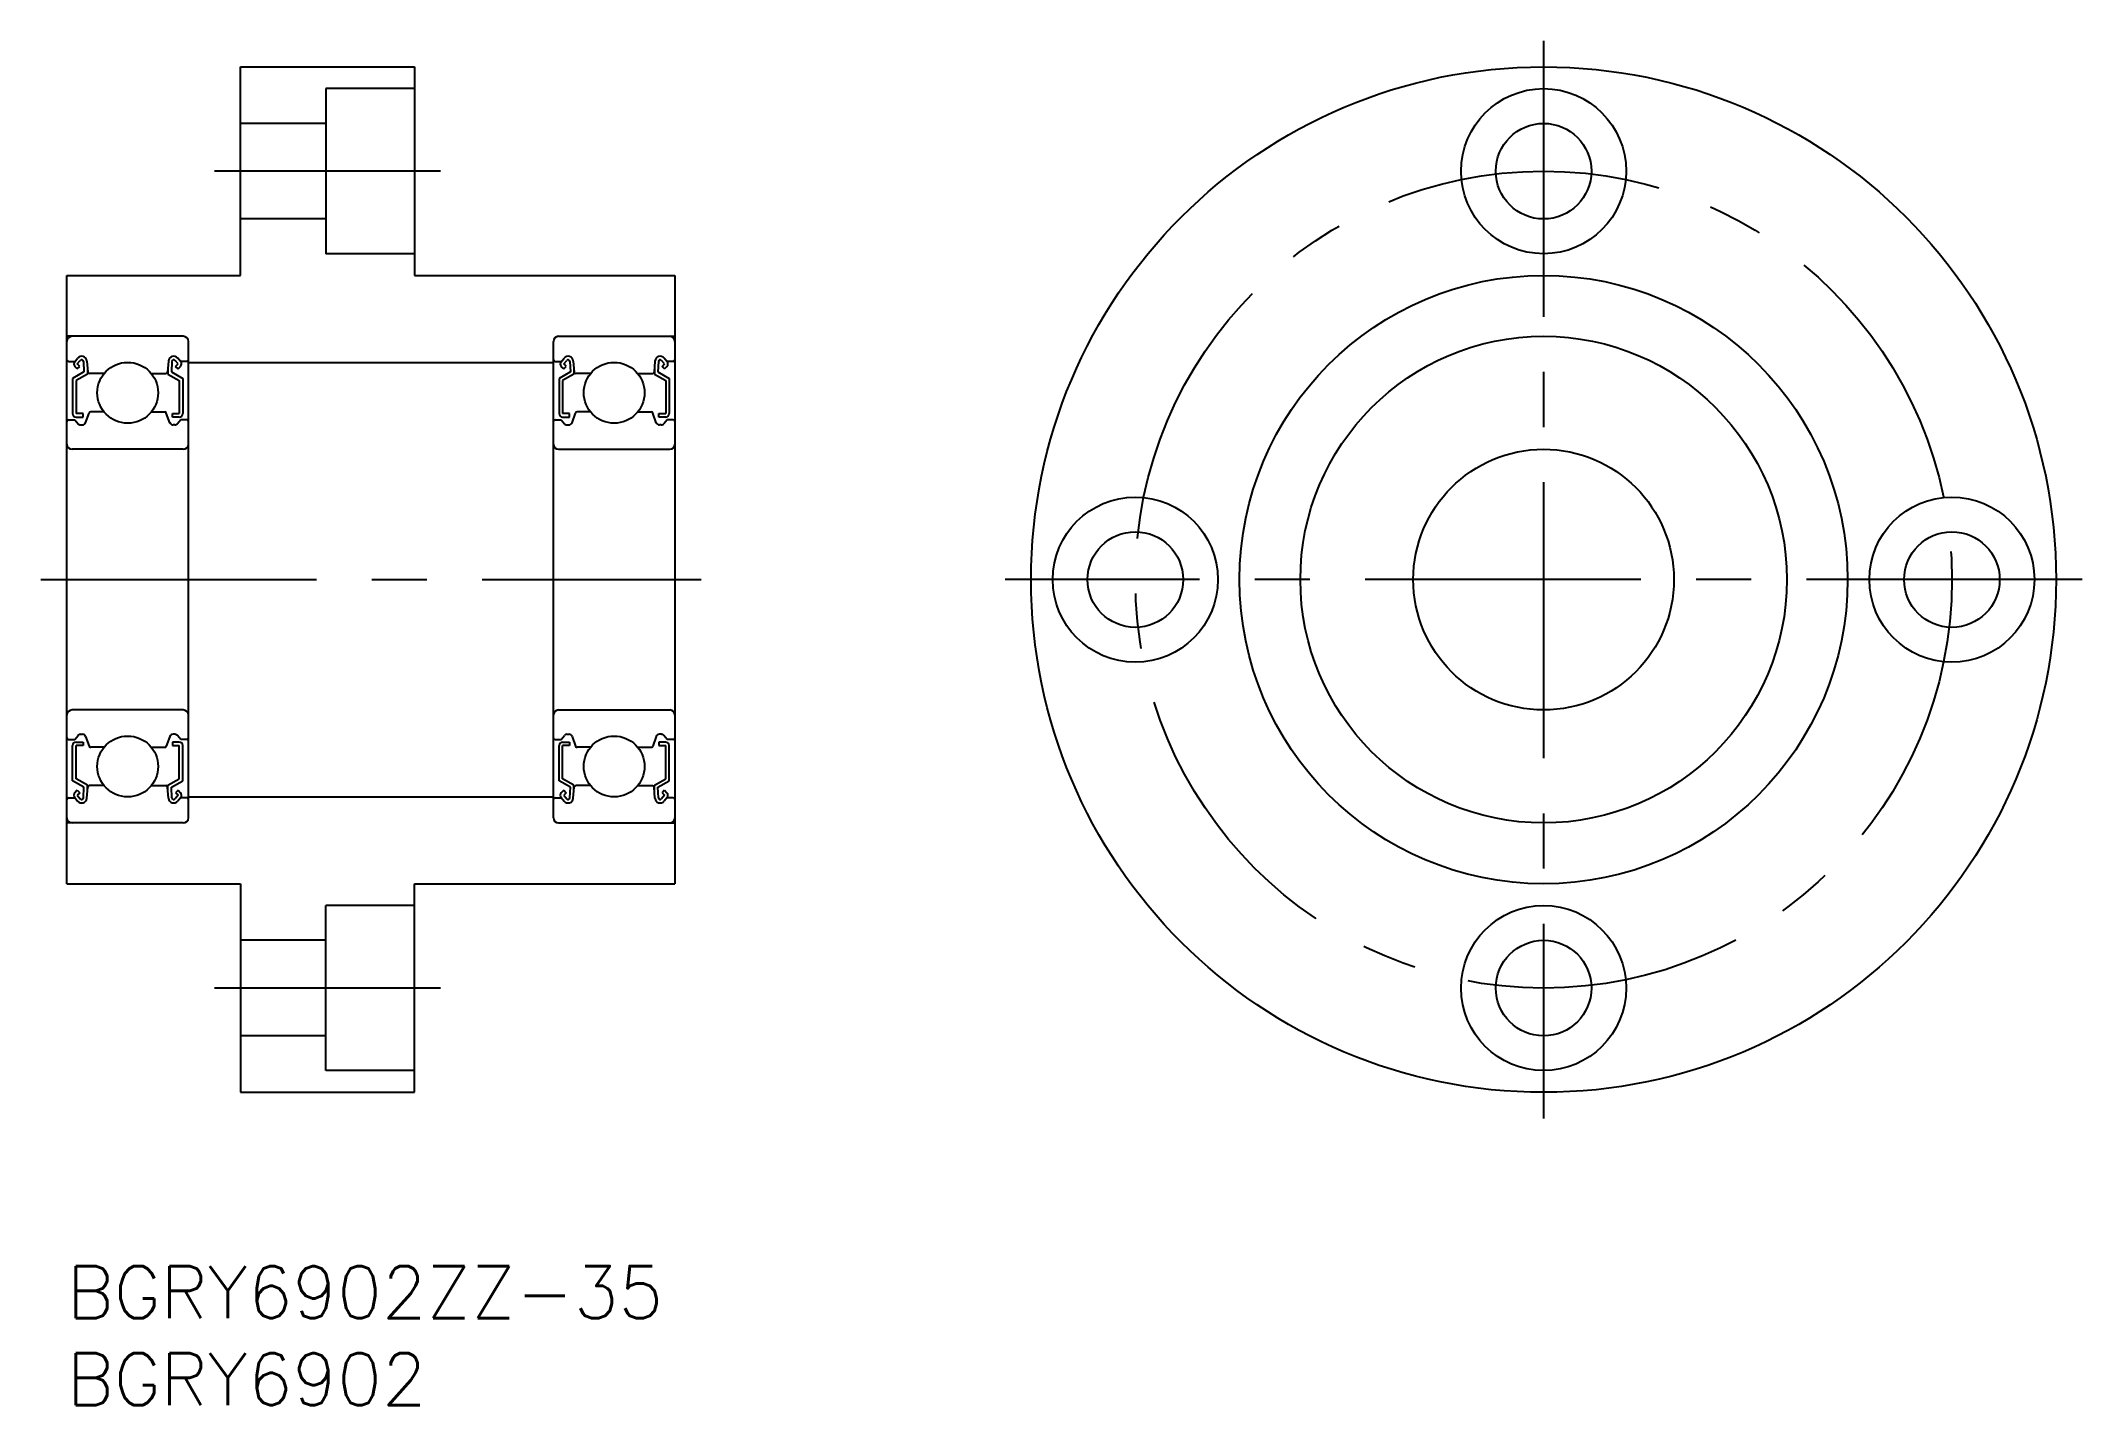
# Model space of a CAD drawing. Extents: x -2 to 116, y -8 to 71.
import ezdxf

# ---------------------------------------------------------------- set-up
doc = ezdxf.new("R2010")
doc.units = 0
doc.header["$LTSCALE"] = 0.5
doc.linetypes.add('CENTER', pattern=[50.8, 31.75, -6.35, 6.35, -6.35])
for name, color, linetype in [('MSM_CENTER', 1, 'CENTER'), ('MSM_CONTINUOUS', 7, 'CONTINUOUS'), ('MSM_PART_NUMBER', 7, 'CONTINUOUS')]:
    doc.layers.add(name, color=color, linetype=linetype)
doc.styles.get("Standard").update_dxf_attribs({"font": 'txt.shx', "height": 3, "bigfont": 'bigfont.shx'})

# ---------------------------------------------------------------- blocks, each defined once
blk = doc.blocks.new('*U2')
at = {"layer": 'MSM_PART_NUMBER'}
blk.add_text('BGRY6902ZZ-35', height=3, dxfattribs=at).set_placement((0, -3))
blk = doc.blocks.new('*U3')
at = {"layer": 'MSM_PART_NUMBER'}
blk.add_text('BGRY6902', height=3, dxfattribs=at).set_placement((0, -8))

msp = doc.modelspace()

# ---------------------------------------------------------------- linework, layer by layer
at = {"layer": 'MSM_CENTER'}
for p, q in [((85, 70.5), (85, 8.5)), ((21.5, 63), (8.5, 63)), ((-1.5, 39.5), (36.5, 39.5)), ((116, 39.5), (54, 39.5)), ((21.5, 16), (8.5, 16))]:
    msp.add_line(p, q, dxfattribs=at)
msp.add_circle((85, 39.5), 23.5, dxfattribs=at)
at = {"layer": 'MSM_CONTINUOUS'}
for p, q in [((10, 57), (10, 69)), ((10, 69), (20, 69)), ((20, 69), (20, 57)), ((20, 67.75), (14.9, 67.75)), ((14.9, 67.75), (14.9, 58.25)), ((14.9, 65.75), (10, 65.75)), ((14.9, 60.25), (10, 60.25)), ((20, 58.25), (14.9, 58.25)), ((0, 22), (0, 57)), ((0, 57), (10, 57)), ((20, 57), (35, 57)), ((35, 57), (35, 22)), ((6.7, 53.5), (0, 53.5)), ((7, 25.8), (7, 53.2)), ((28, 25.8), (28, 53.2)), ((28.3, 53.5), (35, 53.5)), ((0.1, 52.05), (0.46, 52.05)), ((0.45, 52.04), (0.62, 52.24)), ((0.6, 51.62), (0.46, 51.77)), ((0.6, 51.91), (0.77, 52.11)), ((0.74, 51.77), (0.6, 51.91)), ((0.6, 51.62), (0.74, 51.77)), ((0.95, 52.05), (0.98, 51.45)), ((1.15, 52.07), (1.2, 51.44)), ((5.85, 52.07), (5.8, 51.44)), ((6.05, 52.05), (6.02, 51.45)), ((6.4, 51.91), (6.23, 52.11)), ((6.26, 51.77), (6.4, 51.91)), ((6.4, 51.62), (6.26, 51.77)), ((6.55, 52.04), (6.38, 52.24)), ((6.4, 51.62), (6.54, 51.77)), ((6.9, 52.05), (6.54, 52.05)), ((7, 52), (28, 52)), ((28.1, 52.05), (28.46, 52.05)), ((28.45, 52.04), (28.62, 52.24)), ((28.6, 51.62), (28.46, 51.77)), ((28.6, 51.91), (28.77, 52.11)), ((28.74, 51.77), (28.6, 51.91)), ((28.6, 51.62), (28.74, 51.77)), ((28.95, 52.05), (28.98, 51.45)), ((29.15, 52.07), (29.2, 51.44)), ((33.85, 52.07), (33.8, 51.44)), ((34.05, 52.05), (34.02, 51.45)), ((34.4, 51.91), (34.23, 52.11)), ((34.26, 51.77), (34.4, 51.91)), ((34.4, 51.62), (34.26, 51.77)), ((34.55, 52.04), (34.38, 52.24)), ((34.4, 51.62), (34.54, 51.77)), ((34.9, 52.05), (34.54, 52.05)), ((0.98, 51.45), (0.33, 51.07)), ((0.33, 51.07), (0.33, 49.05)), ((1.18, 51.33), (0.53, 50.96)), ((0.53, 50.96), (0.53, 49.05)), ((1.18, 51.7), (1.18, 51.33)), ((2.14, 51.35), (1.3, 51.35)), ((4.86, 51.35), (5.7, 51.35)), ((5.82, 51.7), (5.82, 51.33)), ((5.82, 51.33), (6.47, 50.96)), ((6.02, 51.45), (6.67, 51.07)), ((6.47, 50.96), (6.47, 49.05)), ((6.67, 51.07), (6.67, 49.05)), ((28.98, 51.45), (28.33, 51.07)), ((28.33, 51.07), (28.33, 49.05)), ((29.18, 51.33), (28.53, 50.96)), ((28.53, 50.96), (28.53, 49.05)), ((29.18, 51.7), (29.18, 51.33)), ((30.14, 51.35), (29.3, 51.35)), ((32.86, 51.35), (33.7, 51.35)), ((33.82, 51.7), (33.82, 51.33)), ((33.82, 51.33), (34.47, 50.96)), ((34.02, 51.45), (34.67, 51.07)), ((34.47, 50.96), (34.47, 49.05)), ((34.67, 51.07), (34.67, 49.05)), ((0.1, 48.7), (0.45, 48.7)), ((0.45, 48.7), (0.64, 48.47)), ((0.93, 49.05), (0.53, 49.05)), ((0.53, 48.85), (0.93, 48.85)), ((0.79, 48.4), (0.89, 48.4)), ((0.93, 48.85), (0.93, 49.05)), ((1.08, 48.53), (1.28, 49.08)), ((2.14, 49.15), (1.37, 49.15)), ((4.86, 49.15), (5.63, 49.15)), ((5.92, 48.53), (5.72, 49.08)), ((6.07, 48.85), (6.07, 49.05)), ((6.07, 49.05), (6.47, 49.05)), ((6.47, 48.85), (6.07, 48.85)), ((6.21, 48.4), (6.11, 48.4)), ((6.55, 48.7), (6.36, 48.47)), ((6.9, 48.7), (6.55, 48.7)), ((28.1, 48.7), (28.45, 48.7)), ((28.45, 48.7), (28.64, 48.47)), ((28.93, 49.05), (28.53, 49.05)), ((28.53, 48.85), (28.93, 48.85)), ((28.79, 48.4), (28.89, 48.4)), ((28.93, 48.85), (28.93, 49.05)), ((29.08, 48.53), (29.28, 49.08)), ((30.14, 49.15), (29.37, 49.15)), ((32.86, 49.15), (33.63, 49.15)), ((33.92, 48.53), (33.72, 49.08)), ((34.07, 49.05), (34.47, 49.05)), ((34.07, 48.85), (34.07, 49.05)), ((34.47, 48.85), (34.07, 48.85)), ((34.21, 48.4), (34.11, 48.4)), ((34.55, 48.7), (34.36, 48.47)), ((34.9, 48.7), (34.55, 48.7)), ((6.7, 47), (0.3, 47)), ((28.3, 47), (34.7, 47)), ((6.7, 32), (0.3, 32)), ((28.3, 32), (34.7, 32)), ((0.79, 30.6), (0.89, 30.6)), ((6.21, 30.6), (6.11, 30.6)), ((28.79, 30.6), (28.89, 30.6)), ((34.21, 30.6), (34.11, 30.6)), ((0.1, 30.3), (0.45, 30.3)), ((0.33, 27.93), (0.33, 29.95)), ((0.45, 30.3), (0.64, 30.53)), ((0.53, 30.15), (0.93, 30.15)), ((0.53, 28.04), (0.53, 29.95)), ((0.93, 29.95), (0.53, 29.95)), ((0.93, 30.15), (0.93, 29.95)), ((1.08, 30.47), (1.28, 29.92)), ((2.14, 29.85), (1.37, 29.85)), ((4.86, 29.85), (5.63, 29.85)), ((5.92, 30.47), (5.72, 29.92)), ((6.07, 30.15), (6.07, 29.95)), ((6.47, 30.15), (6.07, 30.15)), ((6.07, 29.95), (6.47, 29.95)), ((6.55, 30.3), (6.36, 30.53)), ((6.47, 28.04), (6.47, 29.95)), ((6.9, 30.3), (6.55, 30.3)), ((6.67, 27.93), (6.67, 29.95)), ((28.1, 30.3), (28.45, 30.3)), ((28.33, 27.93), (28.33, 29.95)), ((28.45, 30.3), (28.64, 30.53)), ((28.53, 30.15), (28.93, 30.15)), ((28.53, 28.04), (28.53, 29.95)), ((28.93, 29.95), (28.53, 29.95)), ((28.93, 30.15), (28.93, 29.95)), ((29.08, 30.47), (29.28, 29.92)), ((30.14, 29.85), (29.37, 29.85)), ((32.86, 29.85), (33.63, 29.85)), ((33.92, 30.47), (33.72, 29.92)), ((34.07, 30.15), (34.07, 29.95)), ((34.47, 30.15), (34.07, 30.15)), ((34.07, 29.95), (34.47, 29.95)), ((34.55, 30.3), (34.36, 30.53)), ((34.47, 28.04), (34.47, 29.95)), ((34.9, 30.3), (34.55, 30.3)), ((34.67, 27.93), (34.67, 29.95)), ((0.98, 27.55), (0.33, 27.93)), ((0.6, 27.38), (0.46, 27.23)), ((1.18, 27.67), (0.53, 28.04)), ((0.6, 27.38), (0.74, 27.23)), ((0.74, 27.23), (0.6, 27.09)), ((0.6, 27.09), (0.77, 26.89)), ((0.95, 26.95), (0.98, 27.55)), ((1.15, 26.93), (1.2, 27.56)), ((1.18, 27.3), (1.18, 27.67)), ((2.14, 27.65), (1.3, 27.65)), ((4.86, 27.65), (5.7, 27.65)), ((5.85, 26.93), (5.8, 27.56)), ((5.82, 27.67), (6.47, 28.04)), ((5.82, 27.3), (5.82, 27.67)), ((6.02, 27.55), (6.67, 27.93)), ((6.05, 26.95), (6.02, 27.55)), ((6.4, 27.09), (6.23, 26.89)), ((6.4, 27.38), (6.26, 27.23)), ((6.26, 27.23), (6.4, 27.09)), ((6.4, 27.38), (6.54, 27.23)), ((28.98, 27.55), (28.33, 27.93)), ((28.6, 27.38), (28.46, 27.23)), ((29.18, 27.67), (28.53, 28.04)), ((28.6, 27.38), (28.74, 27.23)), ((28.74, 27.23), (28.6, 27.09)), ((28.6, 27.09), (28.77, 26.89)), ((28.95, 26.95), (28.98, 27.55)), ((29.15, 26.93), (29.2, 27.56)), ((29.18, 27.3), (29.18, 27.67)), ((30.14, 27.65), (29.3, 27.65)), ((32.86, 27.65), (33.7, 27.65)), ((33.85, 26.93), (33.8, 27.56)), ((33.82, 27.67), (34.47, 28.04)), ((33.82, 27.3), (33.82, 27.67)), ((34.02, 27.55), (34.67, 27.93)), ((34.05, 26.95), (34.02, 27.55)), ((34.4, 27.09), (34.23, 26.89)), ((34.4, 27.38), (34.26, 27.23)), ((34.26, 27.23), (34.4, 27.09)), ((34.4, 27.38), (34.54, 27.23)), ((0.1, 26.95), (0.46, 26.95)), ((0.45, 26.96), (0.62, 26.76)), ((6.55, 26.96), (6.38, 26.76)), ((6.9, 26.95), (6.54, 26.95)), ((7, 27), (28, 27)), ((28.1, 26.95), (28.46, 26.95)), ((28.45, 26.96), (28.62, 26.76)), ((34.55, 26.96), (34.38, 26.76)), ((34.9, 26.95), (34.54, 26.95)), ((6.7, 25.5), (0, 25.5)), ((28.3, 25.5), (35, 25.5)), ((0, 22), (10, 22)), ((10, 22), (10, 10)), ((20, 22), (35, 22)), ((20, 10), (20, 22)), ((14.9, 11.25), (14.9, 20.75)), ((20, 20.75), (14.9, 20.75)), ((14.9, 18.75), (10, 18.75)), ((14.9, 13.25), (10, 13.25)), ((20, 11.25), (14.9, 11.25)), ((10, 10), (20, 10))]:
    msp.add_line(p, q, dxfattribs=at)
for centre, radius in [((85, 39.5), 29.5), ((85, 63), 4.75), ((85, 63), 2.75), ((85, 39.5), 17.5), ((85, 39.5), 14), ((3.5, 50.25), 1.75), ((31.5, 50.25), 1.75), ((85, 39.5), 7.5), ((61.5, 39.5), 4.75), ((108.5, 39.5), 4.75), ((61.5, 39.5), 2.75), ((108.5, 39.5), 2.75), ((3.5, 28.75), 1.75), ((31.5, 28.75), 1.75), ((85, 16), 4.75), ((85, 16), 2.75)]:
    msp.add_circle(centre, radius, dxfattribs=at)
for centre, radius, start, end in [((0.3, 53.2), 0.3, 90, 180), ((6.7, 53.2), 0.3, 0, 90), ((28.3, 53.2), 0.3, 90, 180), ((34.7, 53.2), 0.3, 0, 90), ((0.1, 52.15), 0.1, 180, 270), ((0.6, 51.91), 0.2, 140.1364, 224.998), ((0.85, 52.05), 0.3, 4.9347, 140.1364), ((0.85, 52.05), 0.1, 3.1017, 139.9503), ((6.15, 52.05), 0.3, 39.8636, 175.0653), ((6.15, 52.05), 0.1, 40.0497, 176.8983), ((6.4, 51.91), 0.2, 315.002, 39.8636), ((6.9, 52.15), 0.1, 270, 0), ((28.1, 52.15), 0.1, 180, 270), ((28.6, 51.91), 0.2, 140.1364, 224.998), ((28.85, 52.05), 0.3, 4.9347, 140.1364), ((28.85, 52.05), 0.1, 3.1017, 139.9503), ((34.15, 52.05), 0.3, 39.8636, 175.0653), ((34.15, 52.05), 0.1, 40.0497, 176.8983), ((34.4, 51.91), 0.2, 315.002, 39.8636), ((34.9, 52.15), 0.1, 270, 0), ((1.3, 51.45), 0.1, 184.9347, 270), ((5.7, 51.45), 0.1, 270, 355.0653), ((29.3, 51.45), 0.1, 184.9347, 270), ((33.7, 51.45), 0.1, 270, 355.0653), ((0.1, 48.6), 0.1, 90, 180), ((0.53, 49.05), 0.2, 180, 270), ((0.79, 48.6), 0.2, 219.9772, 270), ((0.89, 48.6), 0.2, 270, 339.9926), ((1.37, 49.05), 0.1, 90, 159.9926), ((5.63, 49.05), 0.1, 20.0074, 90), ((6.11, 48.6), 0.2, 200.0074, 270), ((6.21, 48.6), 0.2, 270, 320.0228), ((6.47, 49.05), 0.2, 270, 0), ((6.9, 48.6), 0.1, 0, 90), ((28.1, 48.6), 0.1, 90, 180), ((28.53, 49.05), 0.2, 180, 270), ((28.79, 48.6), 0.2, 219.9772, 270), ((28.89, 48.6), 0.2, 270, 339.9926), ((29.37, 49.05), 0.1, 90, 159.9926), ((33.63, 49.05), 0.1, 20.0074, 90), ((34.11, 48.6), 0.2, 200.0074, 270), ((34.21, 48.6), 0.2, 270, 320.0228), ((34.47, 49.05), 0.2, 270, 0), ((34.9, 48.6), 0.1, 0, 90), ((0.3, 47.3), 0.3, 180, 270), ((6.7, 47.3), 0.3, 270, 0), ((28.3, 47.3), 0.3, 180, 270), ((34.7, 47.3), 0.3, 270, 0), ((0.3, 31.7), 0.3, 90, 180), ((6.7, 31.7), 0.3, 0, 90), ((28.3, 31.7), 0.3, 90, 180), ((34.7, 31.7), 0.3, 0, 90), ((0.79, 30.4), 0.2, 90, 140.0228), ((0.89, 30.4), 0.2, 20.0074, 90), ((6.11, 30.4), 0.2, 90, 159.9926), ((6.21, 30.4), 0.2, 39.9772, 90), ((28.79, 30.4), 0.2, 90, 140.0228), ((28.89, 30.4), 0.2, 20.0074, 90), ((34.11, 30.4), 0.2, 90, 159.9926), ((34.21, 30.4), 0.2, 39.9772, 90), ((0.1, 30.4), 0.1, 180, 270), ((0.53, 29.95), 0.2, 90, 180), ((1.37, 29.95), 0.1, 200.0074, 270), ((5.63, 29.95), 0.1, 270, 339.9926), ((6.47, 29.95), 0.2, 0, 90), ((6.9, 30.4), 0.1, 270, 0), ((28.1, 30.4), 0.1, 180, 270), ((28.53, 29.95), 0.2, 90, 180), ((29.37, 29.95), 0.1, 200.0074, 270), ((33.63, 29.95), 0.1, 270, 339.9926), ((34.47, 29.95), 0.2, 0, 90), ((34.9, 30.4), 0.1, 270, 0), ((0.6, 27.09), 0.2, 135.002, 219.8636), ((1.3, 27.55), 0.1, 90, 175.0653), ((5.7, 27.55), 0.1, 4.9347, 90), ((6.4, 27.09), 0.2, 320.1364, 44.998), ((28.6, 27.09), 0.2, 135.002, 219.8636), ((29.3, 27.55), 0.1, 90, 175.0653), ((33.7, 27.55), 0.1, 4.9347, 90), ((34.4, 27.09), 0.2, 320.1364, 44.998), ((0.1, 26.85), 0.1, 90, 180), ((0.85, 26.95), 0.3, 219.8636, 355.0653), ((0.85, 26.95), 0.1, 220.0497, 356.8983), ((6.15, 26.95), 0.3, 184.9347, 320.1364), ((6.15, 26.95), 0.1, 183.1017, 319.9503), ((6.9, 26.85), 0.1, 0, 90), ((28.1, 26.85), 0.1, 90, 180), ((28.85, 26.95), 0.3, 219.8636, 355.0653), ((28.85, 26.95), 0.1, 220.0497, 356.8983), ((34.15, 26.95), 0.3, 184.9347, 320.1364), ((34.15, 26.95), 0.1, 183.1017, 319.9503), ((34.9, 26.85), 0.1, 0, 90), ((0.3, 25.8), 0.3, 180, 270), ((6.7, 25.8), 0.3, 270, 0), ((28.3, 25.8), 0.3, 180, 270), ((34.7, 25.8), 0.3, 270, 0)]:
    msp.add_arc(centre, radius, start, end, dxfattribs=at)

# ---------------------------------------------------------------- block references
for name in ['*U2', '*U3']:
    msp.add_blockref(name, (0, 0), dxfattribs=at)

doc.saveas('drawing.dxf')
